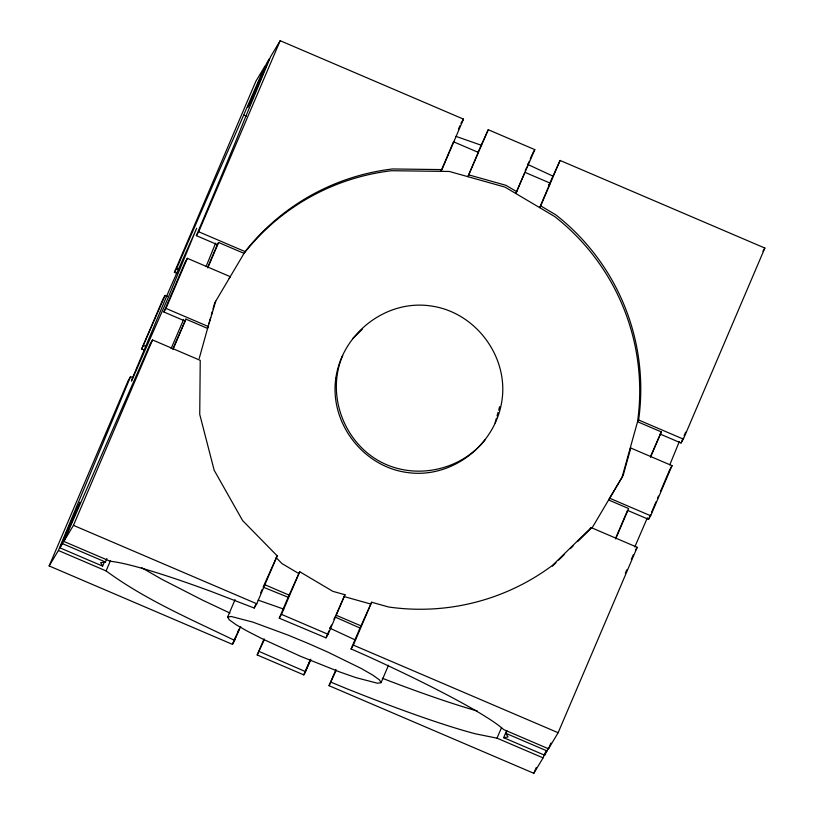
<?xml version="1.0" encoding="UTF-8"?>
<svg xmlns="http://www.w3.org/2000/svg" width="814" height="814" viewBox="0 0 814 814"><rect width="100%" height="100%" fill="white"/><g stroke="black" fill="none" stroke-linecap="round" stroke-linejoin="round"><path stroke-width="1.22" d="M199.216 358.455L208.262 325.987M208.944 323.565L210.633 317.501M211.304 315.079L212.322 311.436M212.993 309.015L214.682 302.95L245.095 251.618A221.571 220.675 30.9 0 1 392.572 168.966L441.951 169.597L463.481 119.119L280.179 40.7L270.563 56.756L244.169 120.34A221.571 2.696 -66.8 0 1 196.357 235.653L217.328 244.627L218.61 242.501L244.037 253.378A221.571 220.675 30.9 0 1 391.524 170.716L449.297 171.459L504.975 187.098L554.741 216.565A221.571 220.675 30.9 0 1 637.545 421.733L622.079 477.238L592.734 526.811L577.543 541.636M173.006 348.555L185.918 319.139L207.59 328.418L215.741 301.19M342.714 355.514C324.979 396.459 345.757 447.537 386.823 464.794C420.736 479.08 462.169 468.661 485.103 439.825M495.105 422.914L496.398 418.274M497.039 415.944L498.015 412.464M498.656 410.144L499.633 406.654M615.73 537.962L627.553 510.368L648.534 519.342L650.671 515.771L672.038 465.669L630.789 448.026L623.137 475.488L608.618 499.979L628.642 508.547L615.689 538.919M215.629 243.142L206.115 266.422M679.334 441.524L669.81 464.804M132.875 377.665L130.545 376.668L58.394 550.508L49.145 565.944L232.448 644.362L240.72 626.546M143.986 349.979L141.687 348.992L165.12 295.441L167.45 296.438M207.641 267.46L217.328 244.627M650.844 455.728L661.334 431.908L637.545 421.733L638.603 419.973A221.571 220.675 30.9 0 0 555.789 214.815L540.71 205.881L560.083 160.45L764.855 248.056L683.363 439.122L681.033 443.009L660.052 434.035M660.459 491.463L669.881 469.261M49.145 565.944L128.236 380.525L130.545 376.668M141.687 348.992L163.044 298.901L165.12 295.441M174.369 272.344L255.871 81.278L265.12 65.842L233.954 137.393A221.571 2.696 -66.8 0 0 176.618 268.6L174.369 272.344L176.689 273.341M59.982 547.863L77.635 506.461L77.493 507.661L80.118 502.34L62.505 543.65L59.982 547.863L102.625 566.106L104.111 562.616M63.838 541.422L150.152 343.935L152.544 339.947L200.234 360.348L199.735 414.367L214.174 470.258L242.603 520.563L277.198 555.86L256.756 603.784L254.212 608.027L211.355 591.524A221.571 19.699 23.1 0 0 110.246 561.273L63.838 541.422L73.453 525.366L152.544 339.947M184.829 320.96L163.848 311.986L165.995 308.414L187.362 258.323L230.26 276.668L229.202 278.429M196.357 235.653L198.687 231.766L280.179 40.7M172.965 349.511L185.918 319.139M207.774 267.898L218.61 242.501M102.625 566.106L100.661 562.718L105.403 562.006L106.888 558.516M234.768 640.476C190.944 619.261 145.513 599.887 106.085 570.909L110.541 560.459M388.502 665.262L381.074 682.681L377.462 683.231L355.881 677.614L339.377 671.835L300.508 656.288L262.668 639.01L247.385 631.196L235.989 624.653L229.253 619.82L227.635 617.043L235.073 599.623M232.448 644.362L235.938 636.182M237.434 632.682L238.431 630.341M233.496 642.612L239.438 628.673M254.212 608.027L255.698 604.548M260.653 592.928L262.139 589.448M458.465 129.172L459.951 125.682M288.156 597.273L279.243 618.182L325.976 637.85L328.093 634.31L344.973 594.739L332.845 591.34L299.715 571.713L288.156 597.273L263.126 587.118L277.198 555.86M310.643 660.083L303.785 674.887L257.204 654.955L264.092 638.817M257.204 654.955L264.224 639.896M477.543 153.256L488.247 129.711L534.818 149.644L515.801 193.508L524.379 173.423M279.243 618.182L281.512 614.377L299.715 571.713M441.951 169.597L440.903 171.347L453.51 141.778L478.276 152.371L467.908 176.689L488.247 129.711M303.785 674.887L310.236 659.757M304.833 673.127L310.775 659.198M325.976 637.85L328.948 630.881M329.935 628.55L331.42 625.071M333.903 619.261L334.89 616.941L359.992 628.032L371.642 602.238L388.522 606.979A221.571 220.675 30.9 0 0 552.553 565.313L591.178 527.604L637.22 547.303L558.129 732.722L548.514 748.778L503.754 729.629A221.571 19.699 23.1 0 0 366.941 655.942L351.068 648.931L359.992 628.032M525.274 170.604L526.76 167.114M527.747 164.794L529.232 161.304M530.229 158.984L532.203 154.345M344.973 594.739L335.958 615.16L361.223 625.966M545.563 752.014L543.07 757.865L533.821 773.3L329.049 685.693L335.968 669.464M329.049 685.693L336.07 670.614M524.857 172.303L550.111 183.109L539.651 207.631L540.71 205.881M351.068 648.931L353.357 645.115L371.642 602.238M331.125 682.234L347.202 688.888A221.571 19.699 23.1 0 0 475.651 733.862L497.018 738.166L501.485 727.706M548.646 747.557L544.658 755.209L503.652 737.667L506.623 730.707M503.652 737.667L508.048 737.006L505.921 733.353L506.919 731.033M650.498 457.305L661.334 431.908M533.821 773.3L536.304 767.47M544.658 755.209L546.123 751.76M548.514 748.778L550.966 743.029M163.848 311.986L185.205 261.915L187.362 258.323M183.659 319.444L171.093 348.575M647.364 517.826L634.788 546.957M648.534 519.342L650.518 514.692M651.515 512.372L655.982 501.933M657.478 498.453L658.475 496.123M625.315 573.29L626.821 569.81M631.318 559.391L633.323 554.761M460.938 123.362L463.481 119.119M532.702 153.174L534.818 149.644M560.083 160.45L548.88 185.175L550.111 183.109M629.731 449.786L630.789 448.026M590.119 529.354L591.178 527.604M762.932 251.261L764.855 248.056M670.421 468.365L672.038 465.669M635.429 550.295L637.22 547.303M352.716 338.604L362.24 329.314M552.391 566.188L555.993 562.678M558.679 560.052L564.071 554.792M570.36 548.646L573.056 546.021M227.635 617.043L231.247 616.493L252.828 622.11L288.217 635.164L308.201 643.436L327.93 652.156L361.324 668.528L372.72 675.071L379.456 679.904L381.074 682.681M468.956 174.929L506.023 185.338L516.859 191.758M343.915 596.499L370.594 603.988M455.942 136.365L481.603 145.36M258.13 600.132L283.791 609.126M305.688 671.703L259.269 651.515M244.078 115.181L246.408 116.178M198.687 231.766L245.095 251.618M638.603 419.973L683.363 439.122M176.618 268.6L178.948 269.597M165.995 308.414L208.638 326.658M609.666 498.229L650.671 515.771M143.742 345.553L146.072 346.55M264.621 584.635L289.377 595.238M73.453 525.366L256.756 603.784M281.512 614.377L328.093 634.31M353.357 645.115L558.129 732.722M62.505 543.65L105.403 562.006M505.921 733.353L547.181 751.007M58.394 550.508L106.085 570.909M497.018 738.166L543.07 757.865M527.37 164.265L552.777 176.048M329.558 628.032L354.965 639.804M229.986 613.105L202.574 600.152L162.017 579.395L141.483 567.602M298.667 573.473L282.031 563.624L276.139 557.621M685.612 432.163A221.571 2.696 -66.8 0 1 684.086 435.765M683.078 438.176A221.571 2.696 -66.8 0 1 681.033 443.009M477.269 710.978A221.571 19.699 23.1 0 1 382.366 678.286M335.836 378.184C329.355 422.334 362.586 466.33 406.735 472.435C451.709 479.314 495.706 444.871 501.984 400.254C508.465 356.105 475.234 312.098 431.084 305.993C386.111 299.114 342.114 333.557 335.836 378.184M131.583 380.179L131.471 381.125L167.928 298.239L196.683 228.215L168.803 291.086L131.583 380.179M250.661 101.669L250.519 102.849L269.231 58.984L266.707 63.187L247.965 107.143L250.661 101.669"/></g></svg>
